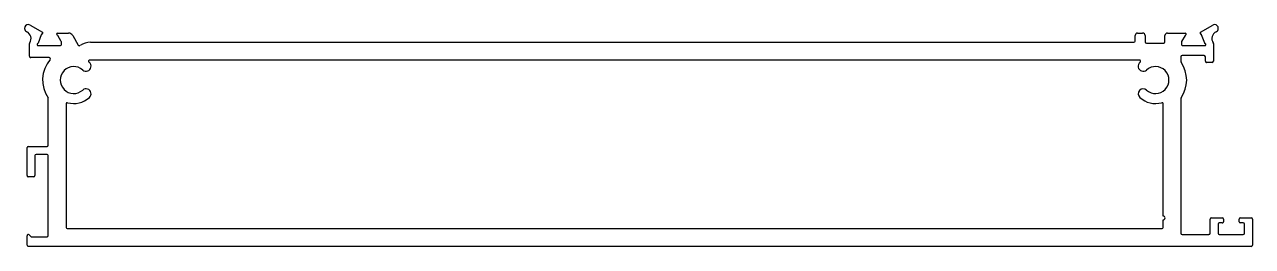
# Model space of a CAD drawing. Extents: x -109 to 137, y 10 to 55.
import ezdxf

# ---------------------------------------------------------------- set-up
doc = ezdxf.new("R2010")
doc.units = 0
doc.layers.get('0').update_dxf_attribs({"linetype": 'CONTINUOUS'})

msp = doc.modelspace()

# ---------------------------------------------------------------- linework, layer by layer
for p, q in [((-108.1, 54.61), (-105.65, 53.2)), ((126.73, 53.2), (129.18, 54.61)), ((-105.87, 52.7), (-106.48, 51.02)), ((-102.6, 53.01), (-100.42, 53.01)), ((-101.85, 51.32), (-102.55, 52.53)), ((-99.55, 52.51), (-98.45, 50.62)), ((113.61, 51.42), (113.61, 52.51)), ((114.11, 53.01), (115.11, 53.01)), ((115.61, 52.51), (115.61, 51.25)), ((119.6, 51.25), (119.6, 52.51)), ((120.1, 53.01), (123.68, 53.01)), ((123.63, 52.53), (122.93, 51.32)), ((127.56, 51.02), (126.95, 52.7)), ((-108.22, 48.37), (-108.22, 50.95)), ((-106.52, 50.52), (-102.02, 50.52)), ((-101.82, 50.72), (-101.82, 51.22)), ((-95.99, 51.17), (113.36, 51.17)), ((115.86, 51), (119.35, 51)), ((122.9, 51.22), (122.9, 50.72)), ((123.1, 50.52), (127.6, 50.52)), ((129.3, 50.95), (129.3, 47.37)), ((-104.29, 48.12), (-107.97, 48.12)), ((114.48, 47.62), (-96.14, 47.62)), ((122.8, 48.27), (122.8, 47.32)), ((127.45, 48.52), (123.05, 48.52)), ((127.7, 47.37), (127.7, 48.27)), ((129.05, 47.12), (127.95, 47.12)), ((-104.46, 30.59), (-104.46, 39.92)), ((122.8, 39.92), (122.8, 12.96)), ((-100.9, 38.84), (-100.9, 14.12)), ((119.25, 16.39), (119.25, 38.84)), ((-108.72, 24.49), (-108.72, 30.09)), ((-108.47, 30.34), (-104.71, 30.34)), ((-107.15, 28.49), (-107.15, 24.49)), ((-104.71, 28.74), (-106.9, 28.74)), ((-104.46, 12.49), (-104.46, 28.49)), ((-107.4, 24.24), (-108.47, 24.24)), ((119.25, 14.12), (119.25, 15.63)), ((128.65, 12.96), (128.65, 15.76)), ((128.9, 16.01), (131.1, 16.01)), ((131.1, 15.01), (130.5, 15.01)), ((131.35, 15.76), (131.35, 15.26)), ((134.45, 15.26), (134.45, 15.76)), ((134.7, 16.01), (136.9, 16.01)), ((135.3, 15.01), (134.7, 15.01)), ((137.15, 15.76), (137.15, 10.57)), ((-108.72, 10.57), (-108.72, 12.45)), ((-108.29, 12.63), (-107.98, 12.31)), ((-100.65, 13.87), (119, 13.87)), ((123.05, 12.71), (128.4, 12.71)), ((130.25, 14.76), (130.25, 12.96)), ((130.5, 12.71), (135.3, 12.71)), ((135.55, 12.96), (135.55, 14.76)), ((136.9, 10.32), (-108.47, 10.32)), ((-107.8, 12.24), (-104.71, 12.24))]:
    msp.add_line(p, q)
for centre, radius, start, end in [((-108.47, 53.96), 0.75, 90, 180), ((-108.47, 53.96), 0.75, 59.9999, 89.9998), ((129.55, 53.96), 0.75, 90.0002, 120.0001), ((129.55, 53.96), 0.75, 360, 90), ((-108.47, 53.96), 0.75, 180, 245.0251), ((-109.42, 51.93), 1.5, 325.9523, 65.025), ((-105.68, 52.63), 0.203, 100.2604, 160), ((-105.75, 53.03), 0.2, 280.2604, 60), ((-102.6, 52.81), 0.2, 89.9999, 251.239), ((-102.73, 52.43), 0.203, 30.0001, 71.2392), ((-100.42, 52.01), 1, 30, 89.9867), ((114.11, 52.51), 0.5, 90, 180), ((115.11, 52.51), 0.5, 360, 90), ((120.1, 52.51), 0.5, 90.0133, 180), ((123.81, 52.43), 0.203, 108.761, 150.0001), ((123.68, 52.81), 0.2, 288.761, 90.0001), ((126.83, 53.03), 0.2, 120, 259.9944), ((126.76, 52.64), 0.2, 20, 79.9944), ((130.5, 51.93), 1.5, 114.975, 214.0477), ((129.55, 53.96), 0.75, 294.975, 0.0001), ((-107.97, 50.95), 0.25, 145.9525, 180.0002), ((-106.52, 50.72), 0.2, 112.3453, 270), ((-106.67, 51.09), 0.203, 292.3451, 339.9999), ((-102.02, 50.72), 0.2, 270, 0), ((-102.02, 51.22), 0.2, 0, 30), ((-98.24, 50.74), 0.25, 210, 270), ((-98.24, 50.74), 0.25, 270, 303.651), ((-95.99, 47.37), 3.8, 90, 123.6509), ((113.36, 51.42), 0.25, 270, 0), ((115.86, 51.25), 0.25, 180, 270), ((119.35, 51.25), 0.25, 270, 0), ((123.11, 51.22), 0.203, 150.0004, 180.0003), ((123.1, 50.72), 0.2, 179.9998, 269.9999), ((127.75, 51.09), 0.203, 200.0001, 247.6549), ((127.6, 50.72), 0.2, 270, 67.6547), ((129.05, 50.95), 0.25, 0.0001, 34.0479), ((-107.97, 48.37), 0.25, 179.9998, 269.9999), ((-99.36, 43.62), 6.25, 139.285, 214.6647), ((-104.29, 47.86), 0.254, 319.285, 90), ((-96.88, 46.37), 1, 228.0084, 53.1718), ((-96.14, 47.37), 0.25, 90, 233.1718), ((115.23, 46.37), 1, 126.8281, 311.9916), ((114.48, 47.37), 0.25, 306.8281, 90), ((123.05, 48.27), 0.25, 90, 180), ((123.06, 47.32), 0.254, 180, 214.6649), ((117.7, 43.62), 6.25, 325.3351, 34.6649), ((127.45, 48.27), 0.25, 360, 90), ((127.95, 47.37), 0.25, 180.0001, 270.0002), ((129.05, 47.37), 0.25, 270, 360), ((-99.36, 43.62), 2.7, 48.0084, 311.9916), ((117.7, 43.62), 2.7, 228.0084, 131.9916), ((-104.71, 39.92), 0.254, 0, 34.6647), ((-99.36, 43.62), 4.7, 254.839, 311.9915), ((-96.88, 40.87), 1, 311.9915, 131.9916), ((115.23, 40.87), 1, 48.0084, 228.0084), ((117.7, 43.62), 4.7, 228.0084, 285.1609), ((123.06, 39.92), 0.254, 145.3351, 180), ((-100.65, 38.84), 0.25, 74.839, 180), ((119, 38.84), 0.25, 0, 105.1609), ((-108.47, 30.09), 0.25, 90, 180), ((-104.71, 30.59), 0.254, 270, 360), ((-106.9, 28.49), 0.25, 90, 180), ((-104.71, 28.49), 0.25, 360, 90), ((-108.47, 24.49), 0.25, 179.9998, 269.9999), ((-107.4, 24.49), 0.25, 270, 0), ((119.25, 16.01), 0.381, 270, 90), ((128.9, 15.76), 0.25, 90, 180), ((130.5, 14.76), 0.25, 90, 180), ((131.1, 15.76), 0.25, 360, 90), ((131.1, 15.26), 0.25, 270.0001, 0.0002), ((134.7, 15.76), 0.25, 90, 180), ((134.7, 15.26), 0.25, 180, 270), ((135.3, 14.76), 0.25, 360, 90), ((136.9, 15.76), 0.25, 360, 90), ((-108.47, 12.45), 0.25, 44.9999, 180), ((-104.71, 12.49), 0.25, 270, 0), ((-100.65, 14.12), 0.25, 180, 270), ((119, 14.12), 0.25, 270, 0), ((123.05, 12.96), 0.25, 180, 270), ((128.4, 12.96), 0.25, 269.9998, 359.9999), ((130.5, 12.96), 0.25, 180.0001, 270.0002), ((135.3, 12.96), 0.25, 270, 0), ((-108.47, 10.57), 0.25, 180, 270), ((-107.8, 12.49), 0.25, 225.0002, 270.0001), ((136.9, 10.57), 0.25, 269.9998, 359.9999)]:
    msp.add_arc(centre, radius, start, end)

doc.saveas('drawing.dxf')
